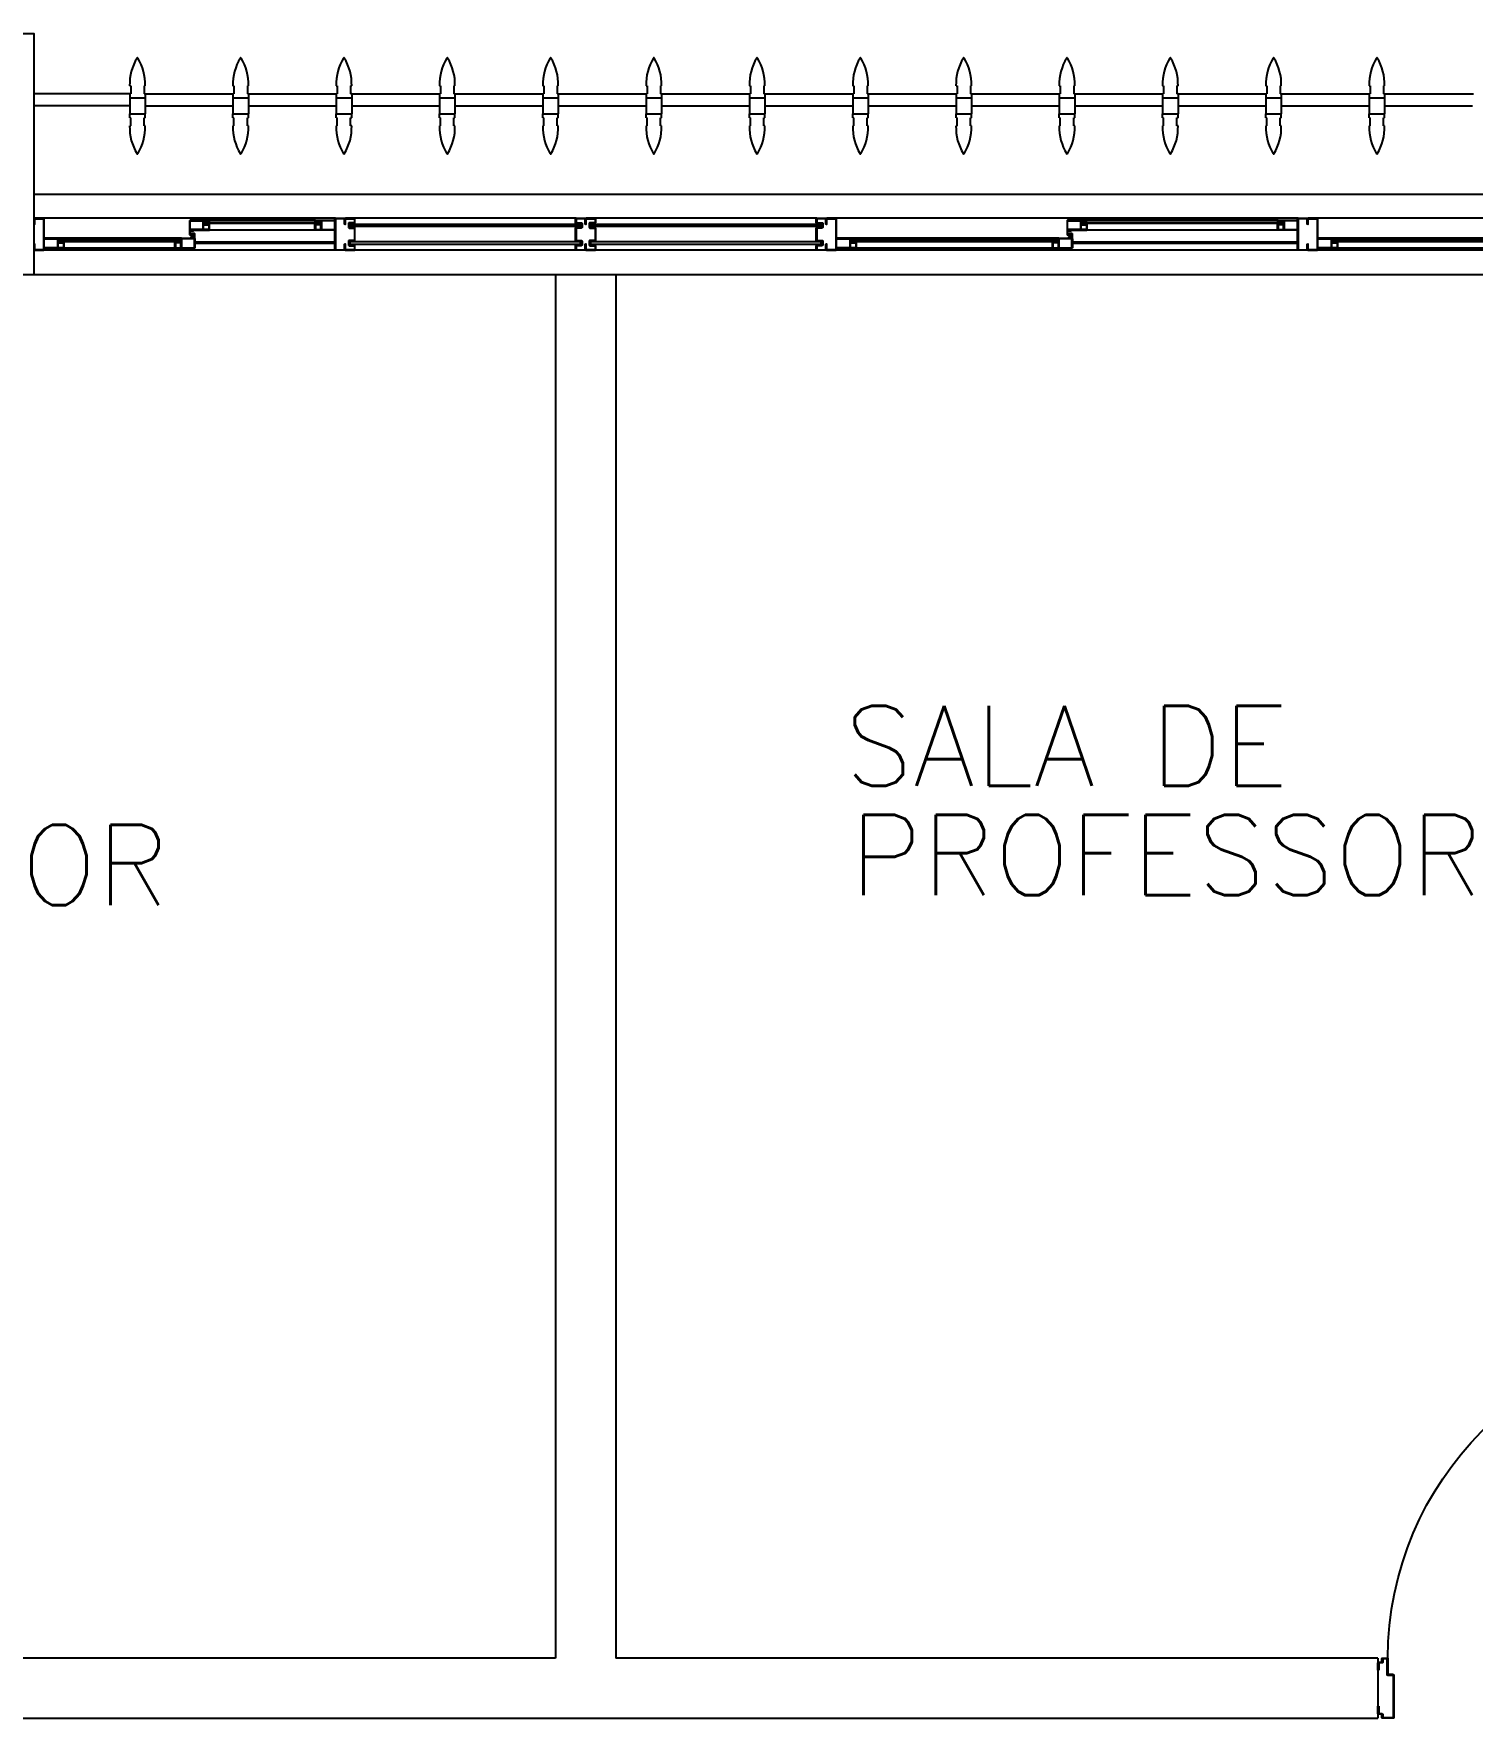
# Model space of a CAD drawing. Header units: millimetres. Extents: x 2686 to 2939, y 1294 to 1441.
# Drawn here: x 2761.12 to 2764.706, y 1316.775 to 1320.975 of the extents above; entities that cross this region are included whole.
import ezdxf

# ---------------------------------------------------------------- set-up
doc = ezdxf.new("R2010")
doc.units = ezdxf.units.MM
for name, color, linetype in [('AR-ALV', 2, 'Continuous'), ('AR-ESQ', 1, 'Continuous'), ('AR-ESTC', 3, 'Continuous'), ('AR-PORTA', 1, 'Continuous'), ('BR-PAINEL', 1, 'Continuous'), ('BR-SUPORTE', 1, 'Continuous'), ('DT-ESQ-BAGUETE-C', 1, 'Continuous'), ('DT-ESQ-BAGUETE-V', 1, 'Continuous'), ('DT-ESQ-CHAPA DOBRADA-V', 1, 'Continuous'), ('DT-ESQ-MARCO-V', 1, 'Continuous'), ('DT-ESQ-PERFIL CADEIRA-C', 2, 'Continuous'), ('DT-ESQ-PERFIL CADEIRA-V', 2, 'Continuous'), ('DT-ESQ-PERFIL U SIMPLES-C', 2, 'Continuous'), ('DT-ESQ-PERFIL U-C', 2, 'Continuous'), ('DT-ESQ-PERFIL U-V', 1, 'Continuous'), ('DT-ESQ-VIDRO-C', 2, 'Continuous'), ('DT-ESQ-VIDRO-V', 71, 'Continuous'), ('DT-TXTMOD', 1, 'Continuous'), ('maçaneta', 1, 'Continuous'), ('mov', 1, 'Continuous'), ('PM-PERFIL U-C', 2, 'Continuous'), ('pm1', 2, 'Continuous'), ('TEXTO', 2, 'Continuous')]:
    doc.layers.add(name, color=color, linetype=linetype)
doc.styles.add('S10', font='simplex.shx', dxfattribs={"height": 0.1})
doc.styles.add('UNB-100', font='simplex.shx', dxfattribs={"height": 0.2})

# ---------------------------------------------------------------- blocks, each defined once
blk = doc.blocks.new('EF35-P')
at = {"layer": 'DT-ESQ-BAGUETE-C', "ltscale": 0.1}
for points in [[(1.9015, -0.08), (1.915, -0.08), (1.915, -0.0785), (1.902, -0.0785, -0.414214), (1.9015, -0.078), (1.9015, -0.067, -0.414214), (1.902, -0.0665), (1.915, -0.0665), (1.915, -0.065), (1.9015, -0.065, 0.414214), (1.9, -0.0665), (1.9, -0.0785, 0.414214)], [(2.61, -0.08), (2.5965, -0.08), (2.5965, -0.0785), (2.6095, -0.0785, 0.414214), (2.61, -0.078), (2.61, -0.067, 0.414214), (2.6095, -0.0665), (2.5965, -0.0665), (2.5965, -0.065), (2.61, -0.065, -0.414214), (2.6115, -0.0665), (2.6115, -0.0785, -0.414214)], [(3.1015, -0.08), (3.115, -0.08), (3.115, -0.0785), (3.102, -0.0785, -0.414214), (3.1015, -0.078), (3.1015, -0.067, -0.414214), (3.102, -0.0665), (3.115, -0.0665), (3.115, -0.065), (3.1015, -0.065, 0.414214), (3.1, -0.0665), (3.1, -0.0785, 0.414214)], [(4.7975, -0.08), (4.784, -0.08), (4.784, -0.0785), (4.797, -0.0785, 0.414214), (4.7975, -0.078), (4.7975, -0.067, 0.414214), (4.797, -0.0665), (4.784, -0.0665), (4.784, -0.065), (4.7975, -0.065, -0.414214), (4.799, -0.0665), (4.799, -0.0785, -0.414214)], [(5.0765, -0.08), (5.09, -0.08), (5.09, -0.0785), (5.077, -0.0785, -0.414214), (5.0765, -0.078), (5.0765, -0.067, -0.414214), (5.077, -0.0665), (5.09, -0.0665), (5.09, -0.065), (5.0765, -0.065, 0.414214), (5.075, -0.0665), (5.075, -0.0785, 0.414214)], [(2.0485, -0.125), (2.035, -0.125), (2.035, -0.1235), (2.048, -0.1235, 0.414214), (2.0485, -0.123), (2.0485, -0.112, 0.414214), (2.048, -0.1115), (2.035, -0.1115), (2.035, -0.11), (2.0485, -0.11, -0.414214), (2.05, -0.1115), (2.05, -0.1235, -0.414214)], [(2.5265, -0.125), (2.54, -0.125), (2.54, -0.1235), (2.527, -0.1235, -0.414214), (2.5265, -0.123), (2.5265, -0.112, -0.414214), (2.527, -0.1115), (2.54, -0.1115), (2.54, -0.11), (2.5265, -0.11, 0.414214), (2.525, -0.1115), (2.525, -0.1235, 0.414214)], [(4.4485, -0.125), (4.435, -0.125), (4.435, -0.1235), (4.448, -0.1235, 0.414214), (4.4485, -0.123), (4.4485, -0.112, 0.414214), (4.448, -0.1115), (4.435, -0.1115), (4.435, -0.11), (4.4485, -0.11, -0.414214), (4.45, -0.1115), (4.45, -0.1235, -0.414214)], [(4.714, -0.125), (4.7275, -0.125), (4.7275, -0.1235), (4.7145, -0.1235, -0.414214), (4.714, -0.123), (4.714, -0.112, -0.414214), (4.7145, -0.1115), (4.7275, -0.1115), (4.7275, -0.11), (4.714, -0.11, 0.414214), (4.7125, -0.1115), (4.7125, -0.1235, 0.414214)]]:
    blk.add_lwpolyline(points, format="xyb", close=True, dxfattribs=at)
at = {"layer": 'DT-ESQ-BAGUETE-V', "ltscale": 0.1}
for p, q in [((1.41, -0.065), (1.9015, -0.065)), ((2.61, -0.065), (3.1015, -0.065)), ((4.7975, -0.065), (5.0765, -0.065)), ((2.0485, -0.11), (2.5265, -0.11)), ((4.4485, -0.11), (4.714, -0.11))]:
    blk.add_line(p, q, dxfattribs=at)
at = {"layer": 'DT-ESQ-CHAPA DOBRADA-V', "ltscale": 0.1}
for p, q in [((2, -0.077), (2.5615, -0.077)), ((2, -0.08), (2.5615, -0.08)), ((4.4, -0.077), (4.749, -0.077)), ((4.4, -0.08), (4.749, -0.08))]:
    blk.add_line(p, q, dxfattribs=at)
at = {"layer": 'DT-ESQ-MARCO-V', "ltscale": 0.1}
for p, q in [((3.1985, -0.06), (3.7515, -0.06)), ((3.7985, -0.06), (4.3515, -0.06)), ((3.1985, -0.14), (3.7515, -0.14)), ((3.7985, -0.14), (4.3515, -0.14))]:
    blk.add_line(p, q, dxfattribs=at)
at = {"layer": 'DT-ESQ-PERFIL CADEIRA-C', "ltscale": 0.1}
for p, q in [((1.95, -0.0885), (1.9015, -0.0885)), ((2.5635, -0.0885), (2.61, -0.0885)), ((3.15, -0.0885), (3.1015, -0.0885)), ((4.751, -0.0885), (4.7975, -0.0885)), ((5.125, -0.0885), (5.0765, -0.0885)), ((2, -0.1335), (2.0485, -0.1335)), ((2.573, -0.1335), (2.5265, -0.1335)), ((4.4, -0.1335), (4.4485, -0.1335)), ((4.7605, -0.1335), (4.714, -0.1335))]:
    blk.add_line(p, q, dxfattribs=at)
for points in [[(1.9015, -0.09), (1.95, -0.09), (1.95, -0.0885), (1.915, -0.0885, 0.198912), (1.9161, -0.0881, 0.198913), (1.9165, -0.087), (1.9165, -0.067, -0.414214), (1.917, -0.0665), (1.95, -0.0665), (1.95, -0.065), (1.9165, -0.065, 0.414214), (1.915, -0.0665), (1.915, -0.0785), (1.915, -0.08), (1.915, -0.087), (1.9015, -0.087, 1)], [(2.61, -0.087, -1), (2.61, -0.09), (2.5635, -0.09, -0.414214), (2.5615, -0.088), (2.5615, -0.067, -0.414214), (2.5635, -0.065), (2.595, -0.065, -0.414214), (2.5965, -0.0665), (2.5965, -0.087)], [(2.5965, -0.0885, -0.198913), (2.5954, -0.0881, -0.198913), (2.595, -0.087), (2.595, -0.067, 0.414214), (2.5945, -0.0665), (2.5635, -0.0665, 0.414214), (2.563, -0.067), (2.563, -0.088, 0.414214), (2.5635, -0.0885)], [(3.1015, -0.09), (3.15, -0.09), (3.15, -0.0885), (3.115, -0.0885, 0.198912), (3.1161, -0.0881, 0.198913), (3.1165, -0.087), (3.1165, -0.067, -0.414214), (3.117, -0.0665), (3.15, -0.0665), (3.15, -0.065), (3.1165, -0.065, 0.414214), (3.115, -0.0665), (3.115, -0.0785), (3.115, -0.08), (3.115, -0.087), (3.1015, -0.087, 1)], [(4.7975, -0.087, -1), (4.7975, -0.09), (4.751, -0.09, -0.414214), (4.749, -0.088), (4.749, -0.067, -0.414214), (4.751, -0.065), (4.7825, -0.065, -0.414214), (4.784, -0.0665), (4.784, -0.087)], [(4.784, -0.0885, -0.198913), (4.7829, -0.0881, -0.198913), (4.7825, -0.087), (4.7825, -0.067, 0.414214), (4.782, -0.0665), (4.751, -0.0665, 0.414214), (4.7505, -0.067), (4.7505, -0.088, 0.414214), (4.751, -0.0885)], [(5.0765, -0.09), (5.125, -0.09), (5.125, -0.0885), (5.09, -0.0885, 0.198912), (5.0911, -0.0881, 0.198913), (5.0915, -0.087), (5.0915, -0.067, -0.414214), (5.092, -0.0665), (5.125, -0.0665), (5.125, -0.065), (5.0915, -0.065, 0.414214), (5.09, -0.0665), (5.09, -0.0785), (5.09, -0.08), (5.09, -0.087), (5.0765, -0.087, 1)], [(2.0485, -0.135), (2, -0.135), (2, -0.1335), (2.035, -0.1335, -0.198912), (2.0339, -0.1331, -0.198913), (2.0335, -0.132), (2.0335, -0.112, 0.414214), (2.033, -0.1115), (2, -0.1115), (2, -0.11), (2.0335, -0.11, -0.414214), (2.035, -0.1115), (2.035, -0.1235), (2.035, -0.125), (2.035, -0.132), (2.0485, -0.132, -1)], [(2.5265, -0.132, 1), (2.5265, -0.135), (2.573, -0.135, 0.414214), (2.575, -0.133), (2.575, -0.112, 0.414214), (2.573, -0.11), (2.5415, -0.11, 0.414214), (2.54, -0.1115), (2.54, -0.132)], [(2.54, -0.1335, 0.198913), (2.5411, -0.1331, 0.198913), (2.5415, -0.132), (2.5415, -0.112, -0.414214), (2.542, -0.1115), (2.573, -0.1115, -0.414214), (2.5735, -0.112), (2.5735, -0.133, -0.414214), (2.573, -0.1335)], [(4.4485, -0.135), (4.4, -0.135), (4.4, -0.1335), (4.435, -0.1335, -0.198912), (4.4339, -0.1331, -0.198913), (4.4335, -0.132), (4.4335, -0.112, 0.414214), (4.433, -0.1115), (4.4, -0.1115), (4.4, -0.11), (4.4335, -0.11, -0.414214), (4.435, -0.1115), (4.435, -0.1235), (4.435, -0.125), (4.435, -0.132), (4.4485, -0.132, -1)], [(4.714, -0.132, 1), (4.714, -0.135), (4.7605, -0.135, 0.414214), (4.7625, -0.133), (4.7625, -0.112, 0.414214), (4.7605, -0.11), (4.729, -0.11, 0.414214), (4.7275, -0.1115), (4.7275, -0.132)], [(4.7275, -0.1335, 0.198913), (4.7286, -0.1331, 0.198913), (4.729, -0.132), (4.729, -0.112, -0.414214), (4.7295, -0.1115), (4.7605, -0.1115, -0.414214), (4.761, -0.112), (4.761, -0.133, -0.414214), (4.7605, -0.1335)]]:
    blk.add_lwpolyline(points, format="xyb", close=True, dxfattribs=at)
at = {"layer": 'DT-ESQ-PERFIL CADEIRA-V', "ltscale": 0.1}
for p, q in [((1.395, -0.09), (1.9015, -0.09)), ((2.595, -0.09), (3.1015, -0.09)), ((4.7825, -0.09), (5.0765, -0.09)), ((2.0485, -0.135), (2.5265, -0.135)), ((4.4485, -0.135), (4.714, -0.135))]:
    blk.add_line(p, q, dxfattribs=at)
at = {"layer": 'DT-ESQ-PERFIL U SIMPLES-C', "ltscale": 0.1}
for points in [[(2.5635, -0.102), (2.5715, -0.102), (2.5715, -0.1005), (2.5635, -0.1005, -0.414214), (2.563, -0.1), (2.563, -0.092, -0.414214), (2.5635, -0.0915), (2.5715, -0.0915), (2.5715, -0.09), (2.5635, -0.09, 0.414214), (2.5615, -0.092), (2.5615, -0.1, 0.414214)], [(2.573, -0.098), (2.565, -0.098), (2.565, -0.0995), (2.573, -0.0995, -0.414214), (2.5735, -0.1), (2.5735, -0.108, -0.414214), (2.573, -0.1085), (2.565, -0.1085), (2.565, -0.11), (2.573, -0.11, 0.414214), (2.575, -0.108), (2.575, -0.1, 0.414214)], [(4.751, -0.102), (4.759, -0.102), (4.759, -0.1005), (4.751, -0.1005, -0.414214), (4.7505, -0.1), (4.7505, -0.092, -0.414214), (4.751, -0.0915), (4.759, -0.0915), (4.759, -0.09), (4.751, -0.09, 0.414214), (4.749, -0.092), (4.749, -0.1, 0.414214)], [(4.7605, -0.098), (4.7525, -0.098), (4.7525, -0.0995), (4.7605, -0.0995, -0.414214), (4.761, -0.1), (4.761, -0.108, -0.414214), (4.7605, -0.1085), (4.7525, -0.1085), (4.7525, -0.11), (4.7605, -0.11, 0.414214), (4.7625, -0.108), (4.7625, -0.1, 0.414214)]]:
    blk.add_lwpolyline(points, format="xyb", close=True, dxfattribs=at)
at = {"layer": 'DT-ESQ-PERFIL U-C', "ltscale": 0.1}
for points in [[(1.975, -0.0615, 0.414214), (1.9735, -0.06), (1.9515, -0.06, 0.414214), (1.95, -0.0615), (1.95, -0.1385, 0.414214), (1.9515, -0.14), (1.9735, -0.14, 0.414214), (1.975, -0.1385), (1.975, -0.125), (1.9735, -0.125), (1.9735, -0.138, -0.414214), (1.973, -0.1385), (1.952, -0.1385, -0.414214), (1.9515, -0.138), (1.9515, -0.062, -0.414214), (1.952, -0.0615), (1.973, -0.0615, -0.414214), (1.9735, -0.062), (1.9735, -0.075), (1.975, -0.075)], [(1.975, -0.0615, -0.414214), (1.9765, -0.06), (1.9985, -0.06, -0.414214), (2, -0.0615), (2, -0.1385, -0.414214), (1.9985, -0.14), (1.9765, -0.14, -0.414214), (1.975, -0.1385), (1.975, -0.125), (1.9765, -0.125), (1.9765, -0.138, 0.414214), (1.977, -0.1385), (1.998, -0.1385, 0.414214), (1.9985, -0.138), (1.9985, -0.062, 0.414214), (1.998, -0.0615), (1.977, -0.0615, 0.414214), (1.9765, -0.062), (1.9765, -0.075), (1.975, -0.075)], [(3.175, -0.0615, 0.414214), (3.1735, -0.06), (3.1515, -0.06, 0.414214), (3.15, -0.0615), (3.15, -0.1385, 0.414214), (3.1515, -0.14), (3.1735, -0.14, 0.414214), (3.175, -0.1385), (3.175, -0.125), (3.1735, -0.125), (3.1735, -0.138, -0.414214), (3.173, -0.1385), (3.152, -0.1385, -0.414214), (3.1515, -0.138), (3.1515, -0.062, -0.414214), (3.152, -0.0615), (3.173, -0.0615, -0.414214), (3.1735, -0.062), (3.1735, -0.075), (3.175, -0.075)], [(3.2, -0.1285), (3.2, -0.1385, -0.414214), (3.1985, -0.14), (3.1765, -0.14, -0.414214), (3.175, -0.1385), (3.175, -0.125), (3.1765, -0.125), (3.1765, -0.138, 0.414214), (3.177, -0.1385), (3.198, -0.1385, 0.414214), (3.1985, -0.138), (3.1985, -0.1285), (3.1855, -0.1285, -0.414214), (3.184, -0.127), (3.184, -0.117, -0.414214), (3.1855, -0.1155), (3.1985, -0.1155), (3.1985, -0.0845), (3.1855, -0.0845, -0.414214), (3.184, -0.083), (3.184, -0.073, -0.414214), (3.1855, -0.0715), (3.1985, -0.0715), (3.1985, -0.062, 0.414214), (3.198, -0.0615), (3.177, -0.0615, 0.414214), (3.1765, -0.062), (3.1765, -0.075), (3.175, -0.075), (3.175, -0.0615, -0.414214), (3.1765, -0.06), (3.1985, -0.06, -0.414214), (3.2, -0.0615), (3.2, -0.0715, -0.414214), (3.1985, -0.073), (3.1855, -0.073), (3.1855, -0.083), (3.1985, -0.083), (3.1985, -0.083, -0.414214), (3.2, -0.0845), (3.2, -0.1155, -0.414214), (3.1985, -0.117), (3.1985, -0.117), (3.1855, -0.117), (3.1855, -0.127), (3.1985, -0.127, -0.414214)], [(3.75, -0.1285), (3.75, -0.1385, 0.414214), (3.7515, -0.14), (3.7735, -0.14, 0.414214), (3.775, -0.1385), (3.775, -0.125), (3.7735, -0.125), (3.7735, -0.138, -0.414214), (3.773, -0.1385), (3.752, -0.1385, -0.414214), (3.7515, -0.138), (3.7515, -0.1285), (3.7645, -0.1285, 0.414214), (3.766, -0.127), (3.766, -0.117, 0.414214), (3.7645, -0.1155), (3.7515, -0.1155), (3.7515, -0.0845), (3.7645, -0.0845, 0.414214), (3.766, -0.083), (3.766, -0.073, 0.414214), (3.7645, -0.0715), (3.7515, -0.0715), (3.7515, -0.062, -0.414214), (3.752, -0.0615), (3.773, -0.0615, -0.414214), (3.7735, -0.062), (3.7735, -0.075), (3.775, -0.075), (3.775, -0.0615, 0.414214), (3.7735, -0.06), (3.7515, -0.06, 0.414214), (3.75, -0.0615), (3.75, -0.0715, 0.414214), (3.7515, -0.073), (3.7645, -0.073), (3.7645, -0.083), (3.7515, -0.083), (3.7515, -0.083, 0.414214), (3.75, -0.0845), (3.75, -0.1155, 0.414214), (3.7515, -0.117), (3.7515, -0.117), (3.7645, -0.117), (3.7645, -0.127), (3.7515, -0.127, 0.414214)], [(3.8, -0.1285), (3.8, -0.1385, -0.414214), (3.7985, -0.14), (3.7765, -0.14, -0.414214), (3.775, -0.1385), (3.775, -0.125), (3.7765, -0.125), (3.7765, -0.138, 0.414214), (3.777, -0.1385), (3.798, -0.1385, 0.414214), (3.7985, -0.138), (3.7985, -0.1285), (3.7855, -0.1285, -0.414214), (3.784, -0.127), (3.784, -0.117, -0.414214), (3.7855, -0.1155), (3.7985, -0.1155), (3.7985, -0.0845), (3.7855, -0.0845, -0.414214), (3.784, -0.083), (3.784, -0.073, -0.414214), (3.7855, -0.0715), (3.7985, -0.0715), (3.7985, -0.062, 0.414214), (3.798, -0.0615), (3.777, -0.0615, 0.414214), (3.7765, -0.062), (3.7765, -0.075), (3.775, -0.075), (3.775, -0.0615, -0.414214), (3.7765, -0.06), (3.7985, -0.06, -0.414214), (3.8, -0.0615), (3.8, -0.0715, -0.414214), (3.7985, -0.073), (3.7855, -0.073), (3.7855, -0.083), (3.7985, -0.083), (3.7985, -0.083, -0.414214), (3.8, -0.0845), (3.8, -0.1155, -0.414214), (3.7985, -0.117), (3.7985, -0.117), (3.7855, -0.117), (3.7855, -0.127), (3.7985, -0.127, -0.414214)], [(4.35, -0.1285), (4.35, -0.1385, 0.414214), (4.3515, -0.14), (4.3735, -0.14, 0.414214), (4.375, -0.1385), (4.375, -0.125), (4.3735, -0.125), (4.3735, -0.138, -0.414214), (4.373, -0.1385), (4.352, -0.1385, -0.414214), (4.3515, -0.138), (4.3515, -0.1285), (4.3645, -0.1285, 0.414214), (4.366, -0.127), (4.366, -0.117, 0.414214), (4.3645, -0.1155), (4.3515, -0.1155), (4.3515, -0.0845), (4.3645, -0.0845, 0.414214), (4.366, -0.083), (4.366, -0.073, 0.414214), (4.3645, -0.0715), (4.3515, -0.0715), (4.3515, -0.062, -0.414214), (4.352, -0.0615), (4.373, -0.0615, -0.414214), (4.3735, -0.062), (4.3735, -0.075), (4.375, -0.075), (4.375, -0.0615, 0.414214), (4.3735, -0.06), (4.3515, -0.06, 0.414214), (4.35, -0.0615), (4.35, -0.0715, 0.414214), (4.3515, -0.073), (4.3645, -0.073), (4.3645, -0.083), (4.3515, -0.083), (4.3515, -0.083, 0.414214), (4.35, -0.0845), (4.35, -0.1155, 0.414214), (4.3515, -0.117), (4.3515, -0.117), (4.3645, -0.117), (4.3645, -0.127), (4.3515, -0.127, 0.414214)], [(4.375, -0.0615, -0.414214), (4.3765, -0.06), (4.3985, -0.06, -0.414214), (4.4, -0.0615), (4.4, -0.1385, -0.414214), (4.3985, -0.14), (4.3765, -0.14, -0.414214), (4.375, -0.1385), (4.375, -0.125), (4.3765, -0.125), (4.3765, -0.138, 0.414214), (4.377, -0.1385), (4.398, -0.1385, 0.414214), (4.3985, -0.138), (4.3985, -0.062, 0.414214), (4.398, -0.0615), (4.377, -0.0615, 0.414214), (4.3765, -0.062), (4.3765, -0.075), (4.375, -0.075)], [(5.15, -0.0615, 0.414214), (5.1485, -0.06), (5.1265, -0.06, 0.414214), (5.125, -0.0615), (5.125, -0.1385, 0.414214), (5.1265, -0.14), (5.1485, -0.14, 0.414214), (5.15, -0.1385), (5.15, -0.125), (5.1485, -0.125), (5.1485, -0.138, -0.414214), (5.148, -0.1385), (5.127, -0.1385, -0.414214), (5.1265, -0.138), (5.1265, -0.062, -0.414214), (5.127, -0.0615), (5.148, -0.0615, -0.414214), (5.1485, -0.062), (5.1485, -0.075), (5.15, -0.075)]]:
    blk.add_lwpolyline(points, format="xyb", close=True, dxfattribs=at)
at = {"layer": 'DT-ESQ-PERFIL U-V', "ltscale": 0.1}
for p, q in [((0.7985, -0.06), (1.9515, -0.06)), ((1.9985, -0.06), (3.1515, -0.06)), ((4.3985, -0.06), (5.1265, -0.06)), ((0.7985, -0.14), (1.9515, -0.14)), ((1.9985, -0.14), (3.1515, -0.14)), ((4.3985, -0.14), (5.1265, -0.14))]:
    blk.add_line(p, q, dxfattribs=at)
at = {"layer": 'DT-ESQ-VIDRO-C', "ltscale": 0.1}
for points in [[(1.9125, -0.085), (1.9125, -0.082), (1.399, -0.082), (1.399, -0.085)], [(3.1125, -0.085), (3.1125, -0.082), (2.599, -0.082), (2.599, -0.085)], [(3.7625, -0.081), (3.7625, -0.075), (3.1875, -0.075), (3.1875, -0.081)], [(4.3625, -0.081), (4.3625, -0.075), (3.7875, -0.075), (3.7875, -0.081)], [(5.0875, -0.085), (5.0875, -0.082), (4.7865, -0.082), (4.7865, -0.085)], [(2.038, -0.13), (2.038, -0.127), (2.537, -0.127), (2.537, -0.13)], [(4.438, -0.13), (4.438, -0.127), (4.7245, -0.127), (4.7245, -0.13)]]:
    blk.add_lwpolyline(points, close=True, dxfattribs=at)
at = {"layer": 'DT-ESQ-VIDRO-V', "ltscale": 0.1}
for points in [[(3.7625, -0.119), (3.7625, -0.125), (3.1875, -0.125), (3.1875, -0.119)], [(4.3625, -0.119), (4.3625, -0.125), (3.7875, -0.125), (3.7875, -0.119)]]:
    blk.add_lwpolyline(points, close=True, dxfattribs=at)
at = {"layer": 'DT-TXTMOD', "ltscale": 0.1, "style": 'S10', "flags": 3}
for tag, p in [('M01', (0.025, -0.28)), ('M02', (0.3253, -0.28)), ('M03', (0.627, -0.28)), ('M04', (0.9288, -0.28)), ('M05', (1.2306, -0.28)), ('M06', (1.5323, -0.28)), ('M07', (1.8341, -0.28)), ('M08', (2.1359, -0.28)), ('M09', (2.4376, -0.28)), ('M10', (2.7394, -0.28)), ('M11', (3.0412, -0.28)), ('M12', (3.3429, -0.28)), ('M13', (3.6447, -0.28)), ('M14', (3.9464, -0.28)), ('M15', (4.2482, -0.28)), ('M16', (4.55, -0.28)), ('M17', (4.8517, -0.28))]:
    blk.add_attdef(tag, p, '', height=0.1, dxfattribs=at)
blk = doc.blocks.new('PM3')
at = {"layer": 'maçaneta'}
for points in [[(0.02, 0.825), (-0.035, 0.825), (-0.035, 0.715), (0, 0.715), (0, 0.725), (-0.02, 0.725), (-0.02, 0.8035, -0.414214), (-0.0185, 0.805), (0.02, 0.805)], [(0.125, 0.825), (0.07, 0.825), (0.07, 0.805), (0.1085, 0.805, -0.414214), (0.11, 0.8035), (0.11, 0.725), (0.09, 0.725), (0.09, 0.715), (0.125, 0.715)]]:
    blk.add_lwpolyline(points, format="xyb", close=True, dxfattribs=at)
for points in [[(0.02, 0.715), (0.02, 0.755), (0.025, 0.755), (0.025, 0.715)], [(0.07, 0.715), (0.07, 0.755), (0.065, 0.755), (0.065, 0.715)]]:
    blk.add_lwpolyline(points, close=True, dxfattribs=at)
at = {"layer": 'mov'}
blk.add_arc((0.025, 0.075), 0.8, 0, 90, dxfattribs=at)
at = {"layer": 'PM-PERFIL U-C'}
for p, q in [((0, 0.045), (0, 0.0635)), ((0.002, 0.045), (0, 0.045)), ((0.0015, 0.065), (0.01, 0.065)), ((0.002, 0.063), (0.002, 0.045)), ((0.0105, 0.063), (0.002, 0.063)), ((0.01, 0.065), (0.01, 0.0735)), ((0.0115, 0.075), (0.0235, 0.075)), ((0.012, 0.073), (0.012, 0.0645)), ((0.023, 0.073), (0.012, 0.073)), ((0.023, 0.0335), (0.023, 0.073)), ((0.025, 0.0735), (0.025, 0.034)), ((0.825, 0.0735), (0.825, 0.034)), ((0.8385, 0.075), (0.8265, 0.075)), ((0.827, 0.073), (0.838, 0.073)), ((0.827, 0.0335), (0.827, 0.073)), ((0.838, 0.073), (0.838, 0.0645)), ((0.8395, 0.063), (0.848, 0.063)), ((0.84, 0.065), (0.84, 0.0735)), ((0.8485, 0.065), (0.84, 0.065)), ((0.848, 0.063), (0.848, 0.045)), ((0.848, 0.045), (0.85, 0.045)), ((0.85, 0.045), (0.85, 0.0635)), ((0.038, 0.032), (0.0245, 0.032)), ((0.0385, 0.034), (0.025, 0.034)), ((0.038, 0.032), (0.038, -0.073)), ((0.04, 0.0325), (0.04, -0.0735)), ((0.81, 0.0325), (0.81, -0.0735)), ((0.8115, 0.034), (0.825, 0.034)), ((0.812, 0.032), (0.8255, 0.032)), ((0.812, 0.032), (0.812, -0.073)), ((0, -0.045), (0.002, -0.045)), ((0, -0.0635), (0, -0.045)), ((0.01, -0.065), (0.0015, -0.065)), ((0.002, -0.045), (0.002, -0.063)), ((0.002, -0.063), (0.0105, -0.063)), ((0.01, -0.0735), (0.01, -0.065)), ((0.0385, -0.075), (0.0115, -0.075)), ((0.012, -0.0645), (0.012, -0.073)), ((0.012, -0.073), (0.038, -0.073)), ((0.8115, -0.075), (0.8385, -0.075)), ((0.838, -0.073), (0.812, -0.073)), ((0.838, -0.0645), (0.838, -0.073)), ((0.848, -0.063), (0.8395, -0.063)), ((0.84, -0.0735), (0.84, -0.065)), ((0.84, -0.065), (0.8485, -0.065)), ((0.85, -0.045), (0.848, -0.045)), ((0.848, -0.045), (0.848, -0.063)), ((0.85, -0.0635), (0.85, -0.045))]:
    blk.add_line(p, q, dxfattribs=at)
for centre, start, end in [((0.0015, 0.0635), 90, 180), ((0.0115, 0.0735), 90, 180), ((0.0105, 0.0645), 270, 0), ((0.0235, 0.0735), 360, 90), ((0.8265, 0.0735), 90, 180), ((0.8395, 0.0645), 180, 270), ((0.8385, 0.0735), 0, 90), ((0.8485, 0.0635), 0, 90), ((0.0245, 0.0335), 180, 270), ((0.0385, 0.0325), 0, 90), ((0.8115, 0.0325), 90, 180), ((0.8255, 0.0335), 270, 0), ((0.0015, -0.0635), 180, 270), ((0.0115, -0.0735), 180, 270), ((0.0105, -0.0645), 0, 90), ((0.0385, -0.0735), 269.9386, 0), ((0.8115, -0.0735), 180, 270.0614), ((0.8395, -0.0645), 90, 180), ((0.8385, -0.0735), 270, 0), ((0.8485, -0.0635), 270, 0)]:
    blk.add_arc(centre, 0.0015, start, end, dxfattribs=at)
at = {"layer": 'pm1'}
blk.add_lwpolyline([(0.065, 0.875), (0.065, 0.075), (0.025, 0.075), (0.025, 0.875)], close=True, dxfattribs=at)

msp = doc.modelspace()

# ---------------------------------------------------------------- linework, layer by layer
at = {"layer": 'AR-ALV'}
for p, q in [((2762.4207, 1320.3749), (2762.5707, 1320.3749)), ((2762.4207, 1320.3749), (2762.4207, 1316.9249)), ((2762.5707, 1320.3749), (2762.5707, 1316.9249)), ((2762.4207, 1316.9249), (2760.5207, 1316.9249)), ((2764.4707, 1316.9249), (2762.5707, 1316.9249)), ((2764.4707, 1316.9249), (2764.4707, 1316.7749)), ((2760.5207, 1316.7749), (2764.4707, 1316.7749))]:
    msp.add_line(p, q, dxfattribs=at)
at = {"layer": 'AR-ESQ'}
for p, q in [((2761.1207, 1320.5749), (2766.2707, 1320.5749)), ((2761.1207, 1320.3749), (2766.2707, 1320.3749))]:
    msp.add_line(p, q, dxfattribs=at)
at = {"layer": 'AR-ESTC'}
msp.add_lwpolyline([(2760.9207, 1320.9749), (2760.9207, 1320.3749), (2761.1207, 1320.3749), (2761.1207, 1320.9749)], close=True, dxfattribs=at)
at = {"layer": 'BR-PAINEL'}
for p, q in [((2761.359, 1320.8449), (2761.3615, 1320.8449)), ((2761.359, 1320.8249), (2761.359, 1320.8149)), ((2761.359, 1320.8249), (2761.3615, 1320.8249)), ((2761.3615, 1320.8449), (2761.3615, 1320.8249)), ((2761.3949, 1320.8449), (2761.3949, 1320.8249)), ((2761.3974, 1320.8449), (2761.3949, 1320.8449)), ((2761.3974, 1320.8249), (2761.3949, 1320.8249)), ((2761.3974, 1320.8249), (2761.3974, 1320.8149)), ((2761.6165, 1320.8449), (2761.619, 1320.8449)), ((2761.6165, 1320.8249), (2761.6165, 1320.8149)), ((2761.6165, 1320.8249), (2761.619, 1320.8249)), ((2761.619, 1320.8449), (2761.619, 1320.8249)), ((2761.6524, 1320.8449), (2761.6524, 1320.8249)), ((2761.6549, 1320.8449), (2761.6524, 1320.8449)), ((2761.6549, 1320.8249), (2761.6524, 1320.8249)), ((2761.6549, 1320.8249), (2761.6549, 1320.8149)), ((2761.874, 1320.8449), (2761.8765, 1320.8449)), ((2761.874, 1320.8249), (2761.874, 1320.8149)), ((2761.874, 1320.8249), (2761.8765, 1320.8249)), ((2761.8765, 1320.8449), (2761.8765, 1320.8249)), ((2761.9099, 1320.8449), (2761.9099, 1320.8249)), ((2761.9124, 1320.8449), (2761.9099, 1320.8449)), ((2761.9124, 1320.8249), (2761.9099, 1320.8249)), ((2761.9124, 1320.8249), (2761.9124, 1320.8149)), ((2762.1315, 1320.8449), (2762.134, 1320.8449)), ((2762.1315, 1320.8249), (2762.1315, 1320.8149)), ((2762.1315, 1320.8249), (2762.134, 1320.8249)), ((2762.134, 1320.8449), (2762.134, 1320.8249)), ((2762.1674, 1320.8449), (2762.1674, 1320.8249)), ((2762.1699, 1320.8449), (2762.1674, 1320.8449)), ((2762.1699, 1320.8249), (2762.1674, 1320.8249)), ((2762.1699, 1320.8249), (2762.1699, 1320.8149)), ((2762.389, 1320.8449), (2762.3915, 1320.8449)), ((2762.389, 1320.8249), (2762.389, 1320.8149)), ((2762.389, 1320.8249), (2762.3915, 1320.8249)), ((2762.3915, 1320.8449), (2762.3915, 1320.8249)), ((2762.4249, 1320.8449), (2762.4249, 1320.8249)), ((2762.4274, 1320.8449), (2762.4249, 1320.8449)), ((2762.4274, 1320.8249), (2762.4249, 1320.8249)), ((2762.4274, 1320.8249), (2762.4274, 1320.8149)), ((2762.6465, 1320.8449), (2762.649, 1320.8449)), ((2762.6465, 1320.8249), (2762.6465, 1320.8149)), ((2762.6465, 1320.8249), (2762.649, 1320.8249)), ((2762.649, 1320.8449), (2762.649, 1320.8249)), ((2762.6824, 1320.8449), (2762.6824, 1320.8249)), ((2762.6849, 1320.8449), (2762.6824, 1320.8449)), ((2762.6849, 1320.8249), (2762.6824, 1320.8249)), ((2762.6849, 1320.8249), (2762.6849, 1320.8149)), ((2762.904, 1320.8449), (2762.9065, 1320.8449)), ((2762.904, 1320.8249), (2762.904, 1320.8149)), ((2762.904, 1320.8249), (2762.9065, 1320.8249)), ((2762.9065, 1320.8449), (2762.9065, 1320.8249)), ((2762.9399, 1320.8449), (2762.9399, 1320.8249)), ((2762.9424, 1320.8449), (2762.9399, 1320.8449)), ((2762.9424, 1320.8249), (2762.9399, 1320.8249)), ((2762.9424, 1320.8249), (2762.9424, 1320.8149)), ((2763.1615, 1320.8449), (2763.164, 1320.8449)), ((2763.1615, 1320.8249), (2763.1615, 1320.8149)), ((2763.1615, 1320.8249), (2763.164, 1320.8249)), ((2763.164, 1320.8449), (2763.164, 1320.8249)), ((2763.1974, 1320.8449), (2763.1974, 1320.8249)), ((2763.1999, 1320.8449), (2763.1974, 1320.8449)), ((2763.1999, 1320.8249), (2763.1974, 1320.8249)), ((2763.1999, 1320.8249), (2763.1999, 1320.8149)), ((2763.419, 1320.8449), (2763.4215, 1320.8449)), ((2763.419, 1320.8249), (2763.419, 1320.8149)), ((2763.419, 1320.8249), (2763.4215, 1320.8249)), ((2763.4215, 1320.8449), (2763.4215, 1320.8249)), ((2763.4549, 1320.8449), (2763.4549, 1320.8249)), ((2763.4574, 1320.8449), (2763.4549, 1320.8449)), ((2763.4574, 1320.8249), (2763.4549, 1320.8249)), ((2763.4574, 1320.8249), (2763.4574, 1320.8149)), ((2763.6765, 1320.8449), (2763.679, 1320.8449)), ((2763.6765, 1320.8249), (2763.6765, 1320.8149)), ((2763.6765, 1320.8249), (2763.679, 1320.8249)), ((2763.679, 1320.8449), (2763.679, 1320.8249)), ((2763.7124, 1320.8449), (2763.7124, 1320.8249)), ((2763.7149, 1320.8449), (2763.7124, 1320.8449)), ((2763.7149, 1320.8249), (2763.7124, 1320.8249)), ((2763.7149, 1320.8249), (2763.7149, 1320.8149)), ((2763.934, 1320.8449), (2763.9365, 1320.8449)), ((2763.934, 1320.8249), (2763.934, 1320.8149)), ((2763.934, 1320.8249), (2763.9365, 1320.8249)), ((2763.9365, 1320.8449), (2763.9365, 1320.8249)), ((2763.9699, 1320.8449), (2763.9699, 1320.8249)), ((2763.9724, 1320.8449), (2763.9699, 1320.8449)), ((2763.9724, 1320.8249), (2763.9699, 1320.8249)), ((2763.9724, 1320.8249), (2763.9724, 1320.8149)), ((2764.1915, 1320.8449), (2764.194, 1320.8449)), ((2764.1915, 1320.8249), (2764.1915, 1320.8149)), ((2764.1915, 1320.8249), (2764.194, 1320.8249)), ((2764.194, 1320.8449), (2764.194, 1320.8249)), ((2764.2274, 1320.8449), (2764.2274, 1320.8249)), ((2764.2299, 1320.8449), (2764.2274, 1320.8449)), ((2764.2299, 1320.8249), (2764.2274, 1320.8249)), ((2764.2299, 1320.8249), (2764.2299, 1320.8149)), ((2764.449, 1320.8449), (2764.4515, 1320.8449)), ((2764.449, 1320.8249), (2764.449, 1320.8149)), ((2764.449, 1320.8249), (2764.4515, 1320.8249)), ((2764.4515, 1320.8449), (2764.4515, 1320.8249)), ((2764.4849, 1320.8449), (2764.4849, 1320.8249)), ((2764.4874, 1320.8449), (2764.4849, 1320.8449)), ((2764.4874, 1320.8249), (2764.4849, 1320.8249)), ((2764.4874, 1320.8249), (2764.4874, 1320.8149)), ((2761.359, 1320.8149), (2761.3974, 1320.8149)), ((2761.359, 1320.8149), (2761.359, 1320.7749)), ((2761.359, 1320.7749), (2761.3974, 1320.7749)), ((2761.359, 1320.7649), (2761.359, 1320.7749)), ((2761.3974, 1320.8149), (2761.3974, 1320.7749)), ((2761.3974, 1320.7649), (2761.3974, 1320.7749)), ((2761.6165, 1320.8149), (2761.6549, 1320.8149)), ((2761.6165, 1320.8149), (2761.6165, 1320.7749)), ((2761.6165, 1320.7749), (2761.6549, 1320.7749)), ((2761.6165, 1320.7649), (2761.6165, 1320.7749)), ((2761.6549, 1320.8149), (2761.6549, 1320.7749)), ((2761.6549, 1320.7649), (2761.6549, 1320.7749)), ((2761.874, 1320.8149), (2761.9124, 1320.8149)), ((2761.874, 1320.8149), (2761.874, 1320.7749)), ((2761.874, 1320.7749), (2761.9124, 1320.7749)), ((2761.874, 1320.7649), (2761.874, 1320.7749)), ((2761.9124, 1320.8149), (2761.9124, 1320.7749)), ((2761.9124, 1320.7649), (2761.9124, 1320.7749)), ((2762.1315, 1320.8149), (2762.1699, 1320.8149)), ((2762.1315, 1320.8149), (2762.1315, 1320.7749)), ((2762.1315, 1320.7749), (2762.1699, 1320.7749)), ((2762.1315, 1320.7649), (2762.1315, 1320.7749)), ((2762.1699, 1320.8149), (2762.1699, 1320.7749)), ((2762.1699, 1320.7649), (2762.1699, 1320.7749)), ((2762.389, 1320.8149), (2762.4274, 1320.8149)), ((2762.389, 1320.8149), (2762.389, 1320.7749)), ((2762.389, 1320.7749), (2762.4274, 1320.7749)), ((2762.389, 1320.7649), (2762.389, 1320.7749)), ((2762.4274, 1320.8149), (2762.4274, 1320.7749)), ((2762.4274, 1320.7649), (2762.4274, 1320.7749)), ((2762.6465, 1320.8149), (2762.6849, 1320.8149)), ((2762.6465, 1320.8149), (2762.6465, 1320.7749)), ((2762.6465, 1320.7749), (2762.6849, 1320.7749)), ((2762.6465, 1320.7649), (2762.6465, 1320.7749)), ((2762.6849, 1320.8149), (2762.6849, 1320.7749)), ((2762.6849, 1320.7649), (2762.6849, 1320.7749)), ((2762.904, 1320.8149), (2762.9424, 1320.8149)), ((2762.904, 1320.8149), (2762.904, 1320.7749)), ((2762.904, 1320.7749), (2762.9424, 1320.7749)), ((2762.904, 1320.7649), (2762.904, 1320.7749)), ((2762.9424, 1320.8149), (2762.9424, 1320.7749)), ((2762.9424, 1320.7649), (2762.9424, 1320.7749)), ((2763.1615, 1320.8149), (2763.1999, 1320.8149)), ((2763.1615, 1320.8149), (2763.1615, 1320.7749)), ((2763.1615, 1320.7749), (2763.1999, 1320.7749)), ((2763.1615, 1320.7649), (2763.1615, 1320.7749)), ((2763.1999, 1320.8149), (2763.1999, 1320.7749)), ((2763.1999, 1320.7649), (2763.1999, 1320.7749)), ((2763.419, 1320.8149), (2763.4574, 1320.8149)), ((2763.419, 1320.8149), (2763.419, 1320.7749)), ((2763.419, 1320.7749), (2763.4574, 1320.7749)), ((2763.419, 1320.7649), (2763.419, 1320.7749)), ((2763.4574, 1320.8149), (2763.4574, 1320.7749)), ((2763.4574, 1320.7649), (2763.4574, 1320.7749)), ((2763.6765, 1320.8149), (2763.7149, 1320.8149)), ((2763.6765, 1320.8149), (2763.6765, 1320.7749)), ((2763.6765, 1320.7749), (2763.7149, 1320.7749)), ((2763.6765, 1320.7649), (2763.6765, 1320.7749)), ((2763.7149, 1320.8149), (2763.7149, 1320.7749)), ((2763.7149, 1320.7649), (2763.7149, 1320.7749)), ((2763.934, 1320.8149), (2763.9724, 1320.8149)), ((2763.934, 1320.8149), (2763.934, 1320.7749)), ((2763.934, 1320.7749), (2763.9724, 1320.7749)), ((2763.934, 1320.7649), (2763.934, 1320.7749)), ((2763.9724, 1320.8149), (2763.9724, 1320.7749)), ((2763.9724, 1320.7649), (2763.9724, 1320.7749)), ((2764.1915, 1320.8149), (2764.2299, 1320.8149)), ((2764.1915, 1320.8149), (2764.1915, 1320.7749)), ((2764.1915, 1320.7749), (2764.2299, 1320.7749)), ((2764.1915, 1320.7649), (2764.1915, 1320.7749)), ((2764.2299, 1320.8149), (2764.2299, 1320.7749)), ((2764.2299, 1320.7649), (2764.2299, 1320.7749)), ((2764.449, 1320.8149), (2764.4874, 1320.8149)), ((2764.449, 1320.8149), (2764.449, 1320.7749)), ((2764.449, 1320.7749), (2764.4874, 1320.7749)), ((2764.449, 1320.7649), (2764.449, 1320.7749)), ((2764.4874, 1320.8149), (2764.4874, 1320.7749)), ((2764.4874, 1320.7649), (2764.4874, 1320.7749)), ((2761.359, 1320.7649), (2761.3615, 1320.7649)), ((2761.359, 1320.7449), (2761.3615, 1320.7449)), ((2761.3615, 1320.7449), (2761.3615, 1320.7649)), ((2761.3974, 1320.7649), (2761.3949, 1320.7649)), ((2761.3949, 1320.7449), (2761.3949, 1320.7649)), ((2761.3974, 1320.7449), (2761.3949, 1320.7449)), ((2761.6165, 1320.7649), (2761.619, 1320.7649)), ((2761.6165, 1320.7449), (2761.619, 1320.7449)), ((2761.619, 1320.7449), (2761.619, 1320.7649)), ((2761.6549, 1320.7649), (2761.6524, 1320.7649)), ((2761.6524, 1320.7449), (2761.6524, 1320.7649)), ((2761.6549, 1320.7449), (2761.6524, 1320.7449)), ((2761.874, 1320.7649), (2761.8765, 1320.7649)), ((2761.874, 1320.7449), (2761.8765, 1320.7449)), ((2761.8765, 1320.7449), (2761.8765, 1320.7649)), ((2761.9124, 1320.7649), (2761.9099, 1320.7649)), ((2761.9099, 1320.7449), (2761.9099, 1320.7649)), ((2761.9124, 1320.7449), (2761.9099, 1320.7449)), ((2762.1315, 1320.7649), (2762.134, 1320.7649)), ((2762.1315, 1320.7449), (2762.134, 1320.7449)), ((2762.134, 1320.7449), (2762.134, 1320.7649)), ((2762.1699, 1320.7649), (2762.1674, 1320.7649)), ((2762.1674, 1320.7449), (2762.1674, 1320.7649)), ((2762.1699, 1320.7449), (2762.1674, 1320.7449)), ((2762.389, 1320.7649), (2762.3915, 1320.7649)), ((2762.389, 1320.7449), (2762.3915, 1320.7449)), ((2762.3915, 1320.7449), (2762.3915, 1320.7649)), ((2762.4274, 1320.7649), (2762.4249, 1320.7649)), ((2762.4249, 1320.7449), (2762.4249, 1320.7649)), ((2762.4274, 1320.7449), (2762.4249, 1320.7449)), ((2762.6465, 1320.7649), (2762.649, 1320.7649)), ((2762.6465, 1320.7449), (2762.649, 1320.7449)), ((2762.649, 1320.7449), (2762.649, 1320.7649)), ((2762.6849, 1320.7649), (2762.6824, 1320.7649)), ((2762.6824, 1320.7449), (2762.6824, 1320.7649)), ((2762.6849, 1320.7449), (2762.6824, 1320.7449)), ((2762.904, 1320.7649), (2762.9065, 1320.7649)), ((2762.904, 1320.7449), (2762.9065, 1320.7449)), ((2762.9065, 1320.7449), (2762.9065, 1320.7649)), ((2762.9424, 1320.7649), (2762.9399, 1320.7649)), ((2762.9399, 1320.7449), (2762.9399, 1320.7649)), ((2762.9424, 1320.7449), (2762.9399, 1320.7449)), ((2763.1615, 1320.7649), (2763.164, 1320.7649)), ((2763.1615, 1320.7449), (2763.164, 1320.7449)), ((2763.164, 1320.7449), (2763.164, 1320.7649)), ((2763.1999, 1320.7649), (2763.1974, 1320.7649)), ((2763.1974, 1320.7449), (2763.1974, 1320.7649)), ((2763.1999, 1320.7449), (2763.1974, 1320.7449)), ((2763.419, 1320.7649), (2763.4215, 1320.7649)), ((2763.419, 1320.7449), (2763.4215, 1320.7449)), ((2763.4215, 1320.7449), (2763.4215, 1320.7649)), ((2763.4574, 1320.7649), (2763.4549, 1320.7649)), ((2763.4549, 1320.7449), (2763.4549, 1320.7649)), ((2763.4574, 1320.7449), (2763.4549, 1320.7449)), ((2763.6765, 1320.7649), (2763.679, 1320.7649)), ((2763.6765, 1320.7449), (2763.679, 1320.7449)), ((2763.679, 1320.7449), (2763.679, 1320.7649)), ((2763.7149, 1320.7649), (2763.7124, 1320.7649)), ((2763.7124, 1320.7449), (2763.7124, 1320.7649)), ((2763.7149, 1320.7449), (2763.7124, 1320.7449)), ((2763.934, 1320.7649), (2763.9365, 1320.7649)), ((2763.934, 1320.7449), (2763.9365, 1320.7449)), ((2763.9365, 1320.7449), (2763.9365, 1320.7649)), ((2763.9724, 1320.7649), (2763.9699, 1320.7649)), ((2763.9699, 1320.7449), (2763.9699, 1320.7649)), ((2763.9724, 1320.7449), (2763.9699, 1320.7449)), ((2764.1915, 1320.7649), (2764.194, 1320.7649)), ((2764.1915, 1320.7449), (2764.194, 1320.7449)), ((2764.194, 1320.7449), (2764.194, 1320.7649)), ((2764.2299, 1320.7649), (2764.2274, 1320.7649)), ((2764.2274, 1320.7449), (2764.2274, 1320.7649)), ((2764.2299, 1320.7449), (2764.2274, 1320.7449)), ((2764.449, 1320.7649), (2764.4515, 1320.7649)), ((2764.449, 1320.7449), (2764.4515, 1320.7449)), ((2764.4515, 1320.7449), (2764.4515, 1320.7649)), ((2764.4874, 1320.7649), (2764.4849, 1320.7649)), ((2764.4849, 1320.7449), (2764.4849, 1320.7649)), ((2764.4874, 1320.7449), (2764.4849, 1320.7449))]:
    msp.add_line(p, q, dxfattribs=at)
for centre, radius, start, end in [((2761.484, 1320.8488), 0.1251, 148.4721, 181.772), ((2761.3782, 1320.9136), 0.001, 37.1012, 142.8988), ((2761.2724, 1320.8488), 0.1251, 358.228, 31.5279), ((2761.7415, 1320.8488), 0.1251, 148.4721, 181.772), ((2761.6357, 1320.9136), 0.001, 37.1012, 142.8988), ((2761.5299, 1320.8488), 0.1251, 358.228, 31.5279), ((2761.999, 1320.8488), 0.1251, 148.4721, 181.772), ((2761.8932, 1320.9136), 0.001, 37.1012, 142.8988), ((2761.7874, 1320.8488), 0.1251, 358.228, 31.5279), ((2762.2565, 1320.8488), 0.1251, 148.4721, 181.772), ((2762.1507, 1320.9136), 0.001, 37.1012, 142.8988), ((2762.0449, 1320.8488), 0.1251, 358.228, 31.5279), ((2762.514, 1320.8488), 0.1251, 148.4721, 181.772), ((2762.4082, 1320.9136), 0.001, 37.1012, 142.8988), ((2762.3024, 1320.8488), 0.1251, 358.228, 31.5279), ((2762.7715, 1320.8488), 0.1251, 148.4721, 181.772), ((2762.6657, 1320.9136), 0.001, 37.1012, 142.8988), ((2762.5599, 1320.8488), 0.1251, 358.228, 31.5279), ((2763.029, 1320.8488), 0.1251, 148.4721, 181.772), ((2762.9232, 1320.9136), 0.001, 37.1012, 142.8988), ((2762.8174, 1320.8488), 0.1251, 358.228, 31.5279), ((2763.2865, 1320.8488), 0.1251, 148.4721, 181.772), ((2763.1807, 1320.9136), 0.001, 37.1012, 142.8988), ((2763.0749, 1320.8488), 0.1251, 358.228, 31.5279), ((2763.544, 1320.8488), 0.1251, 148.4721, 181.772), ((2763.4382, 1320.9136), 0.001, 37.1012, 142.8988), ((2763.3324, 1320.8488), 0.1251, 358.228, 31.5279), ((2763.8015, 1320.8488), 0.1251, 148.4721, 181.772), ((2763.6957, 1320.9136), 0.001, 37.1012, 142.8988), ((2763.5899, 1320.8488), 0.1251, 358.228, 31.5279), ((2764.059, 1320.8488), 0.1251, 148.4721, 181.772), ((2763.9532, 1320.9136), 0.001, 37.1012, 142.8988), ((2763.8474, 1320.8488), 0.1251, 358.228, 31.5279), ((2764.3165, 1320.8488), 0.1251, 148.4721, 181.772), ((2764.2107, 1320.9136), 0.001, 37.1012, 142.8988), ((2764.1049, 1320.8488), 0.1251, 358.228, 31.5279), ((2764.574, 1320.8488), 0.1251, 148.4721, 181.772), ((2764.4682, 1320.9136), 0.001, 37.1012, 142.8988), ((2764.3624, 1320.8488), 0.1251, 358.228, 31.5279), ((2761.484, 1320.741), 0.1251, 178.228, 211.5279), ((2761.2724, 1320.741), 0.1251, 328.4721, 1.772), ((2761.7415, 1320.741), 0.1251, 178.228, 211.5279), ((2761.5299, 1320.741), 0.1251, 328.4721, 1.772), ((2761.999, 1320.741), 0.1251, 178.228, 211.5279), ((2761.7874, 1320.741), 0.1251, 328.4721, 1.772), ((2762.2565, 1320.741), 0.1251, 178.228, 211.5279), ((2762.0449, 1320.741), 0.1251, 328.4721, 1.772), ((2762.514, 1320.741), 0.1251, 178.228, 211.5279), ((2762.3024, 1320.741), 0.1251, 328.4721, 1.772), ((2762.7715, 1320.741), 0.1251, 178.228, 211.5279), ((2762.5599, 1320.741), 0.1251, 328.4721, 1.772), ((2763.029, 1320.741), 0.1251, 178.228, 211.5279), ((2762.8174, 1320.741), 0.1251, 328.4721, 1.772), ((2763.2865, 1320.741), 0.1251, 178.228, 211.5279), ((2763.0749, 1320.741), 0.1251, 328.4721, 1.772), ((2763.544, 1320.741), 0.1251, 178.228, 211.5279), ((2763.3324, 1320.741), 0.1251, 328.4721, 1.772), ((2763.8015, 1320.741), 0.1251, 178.228, 211.5279), ((2763.5899, 1320.741), 0.1251, 328.4721, 1.772), ((2764.059, 1320.741), 0.1251, 178.228, 211.5279), ((2763.8474, 1320.741), 0.1251, 328.4721, 1.772), ((2764.3165, 1320.741), 0.1251, 178.228, 211.5279), ((2764.1049, 1320.741), 0.1251, 328.4721, 1.772), ((2764.574, 1320.741), 0.1251, 178.228, 211.5279), ((2764.3624, 1320.741), 0.1251, 328.4721, 1.772), ((2761.3782, 1320.6762), 0.001, 217.1012, 322.8988), ((2761.6357, 1320.6762), 0.001, 217.1012, 322.8988), ((2761.8932, 1320.6762), 0.001, 217.1012, 322.8988), ((2762.1507, 1320.6762), 0.001, 217.1012, 322.8988), ((2762.4082, 1320.6762), 0.001, 217.1012, 322.8988), ((2762.6657, 1320.6762), 0.001, 217.1012, 322.8988), ((2762.9232, 1320.6762), 0.001, 217.1012, 322.8988), ((2763.1807, 1320.6762), 0.001, 217.1012, 322.8988), ((2763.4382, 1320.6762), 0.001, 217.1012, 322.8988), ((2763.6957, 1320.6762), 0.001, 217.1012, 322.8988), ((2763.9532, 1320.6762), 0.001, 217.1012, 322.8988), ((2764.2107, 1320.6762), 0.001, 217.1012, 322.8988), ((2764.4682, 1320.6762), 0.001, 217.1012, 322.8988)]:
    msp.add_arc(centre, radius, start, end, dxfattribs=at)
at = {"layer": 'BR-SUPORTE'}
for p, q in [((2761.359, 1320.8249), (2761.1207, 1320.8249)), ((2761.3974, 1320.8249), (2761.619, 1320.8249)), ((2761.6549, 1320.8249), (2761.8765, 1320.8249)), ((2761.9124, 1320.8249), (2762.134, 1320.8249)), ((2762.1699, 1320.8249), (2762.3915, 1320.8249)), ((2762.4274, 1320.8249), (2762.649, 1320.8249)), ((2762.6849, 1320.8249), (2762.9065, 1320.8249)), ((2762.9424, 1320.8249), (2763.164, 1320.8249)), ((2763.1999, 1320.8249), (2763.4215, 1320.8249)), ((2763.4574, 1320.8249), (2763.679, 1320.8249)), ((2763.7149, 1320.8249), (2763.9365, 1320.8249)), ((2763.9724, 1320.8249), (2764.194, 1320.8249)), ((2764.2299, 1320.8249), (2764.4515, 1320.8249)), ((2764.4874, 1320.8249), (2764.709, 1320.8249)), ((2761.359, 1320.7949), (2761.1207, 1320.7949)), ((2761.3974, 1320.7949), (2761.6165, 1320.7949)), ((2761.6549, 1320.7949), (2761.874, 1320.7949)), ((2761.9124, 1320.7949), (2762.1315, 1320.7949)), ((2762.1699, 1320.7949), (2762.389, 1320.7949)), ((2762.4274, 1320.7949), (2762.6465, 1320.7949)), ((2762.6849, 1320.7949), (2762.904, 1320.7949)), ((2762.9424, 1320.7949), (2763.1615, 1320.7949)), ((2763.1999, 1320.7949), (2763.419, 1320.7949)), ((2763.4574, 1320.7949), (2763.6765, 1320.7949)), ((2763.7149, 1320.7949), (2763.934, 1320.7949)), ((2763.9724, 1320.7949), (2764.1915, 1320.7949)), ((2764.2299, 1320.7949), (2764.449, 1320.7949)), ((2764.4874, 1320.7949), (2764.7065, 1320.7949))]:
    msp.add_line(p, q, dxfattribs=at)

# ---------------------------------------------------------------- block references
at = {"layer": 'AR-ESQ', "rotation": 180}
msp.add_blockref('EF35-P', (2766.2707, 1320.3749), dxfattribs=at)
at = {"layer": 'AR-PORTA', "xscale": -1}
msp.add_blockref('PM3', (2765.3207, 1316.8499), dxfattribs=at)

# ---------------------------------------------------------------- texts
at = {"layer": 'TEXTO', "style": 'UNB-100'}
for s, p in [('SALA DE', (2763.1408, 1319.0993)), ('PROFESSOR', (2763.1543, 1318.8271)), ('PROFESSOR', (2759.8797, 1318.8024))]:
    msp.add_text(s, height=0.2, dxfattribs=at).set_placement(p)

doc.saveas('drawing.dxf')
